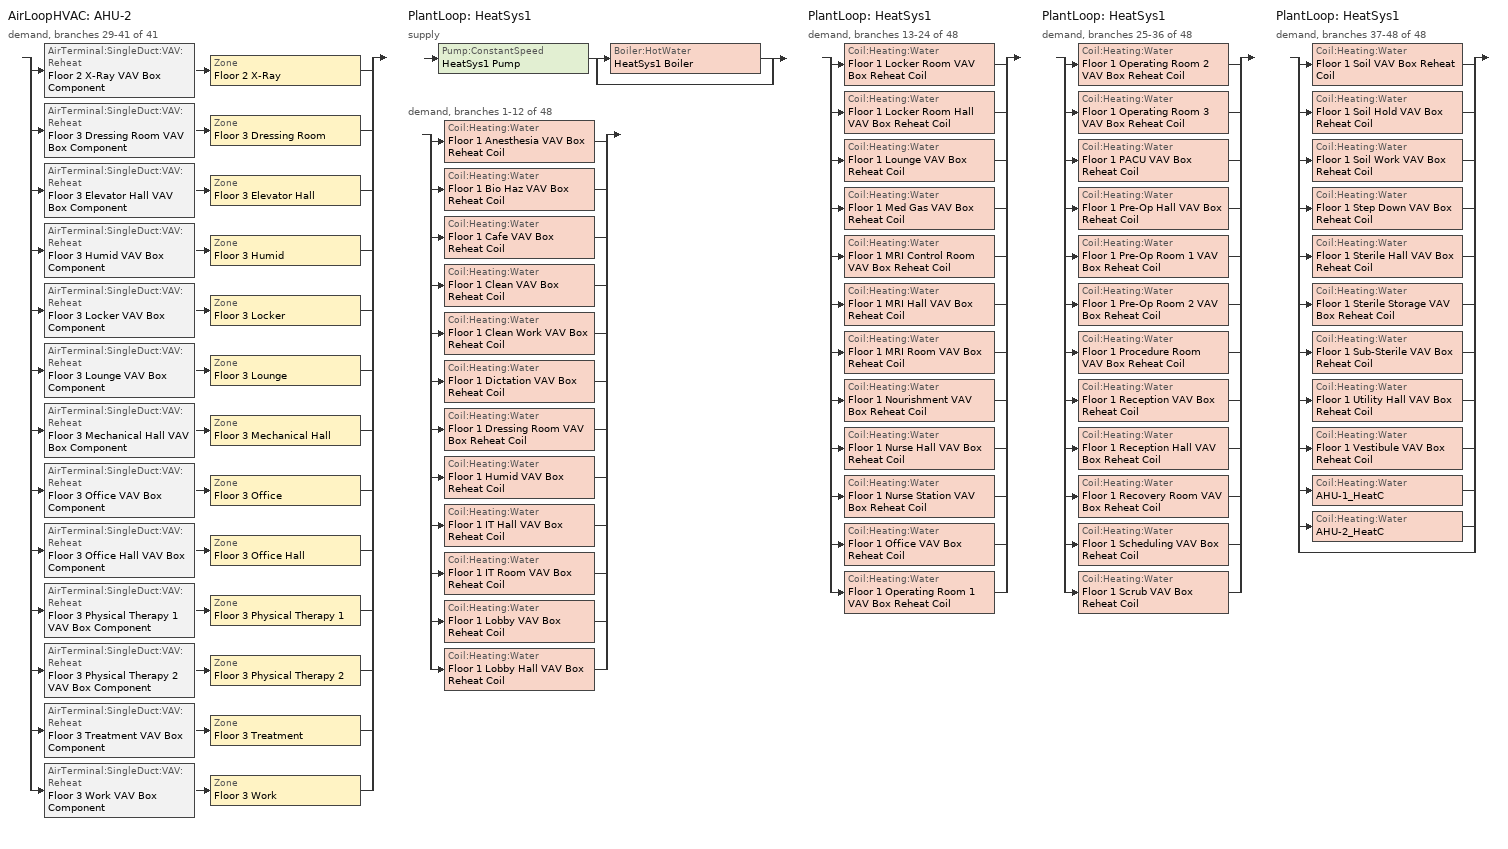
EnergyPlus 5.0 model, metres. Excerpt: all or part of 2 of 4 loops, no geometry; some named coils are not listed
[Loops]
AirLoopHVAC 'AHU-2'
 demand, branches 29-41 of 41: split
  | AirTerminal:SingleDuct:VAV:Reheat 'Floor 2 X-Ray VAV Box Component' > Zone 'Floor 2 X-Ray'
  | AirTerminal:SingleDuct:VAV:Reheat 'Floor 3 Dressing Room VAV Box Component' > Zone 'Floor 3 Dressing Room'
  | AirTerminal:SingleDuct:VAV:Reheat 'Floor 3 Elevator Hall VAV Box Component' > Zone 'Floor 3 Elevator Hall'
  | AirTerminal:SingleDuct:VAV:Reheat 'Floor 3 Humid VAV Box Component' > Zone 'Floor 3 Humid'
  | AirTerminal:SingleDuct:VAV:Reheat 'Floor 3 Locker VAV Box Component' > Zone 'Floor 3 Locker'
  | AirTerminal:SingleDuct:VAV:Reheat 'Floor 3 Lounge VAV Box Component' > Zone 'Floor 3 Lounge'
  | AirTerminal:SingleDuct:VAV:Reheat 'Floor 3 Mechanical Hall VAV Box Component' > Zone 'Floor 3 Mechanical Hall'
  | AirTerminal:SingleDuct:VAV:Reheat 'Floor 3 Office VAV Box Component' > Zone 'Floor 3 Office'
  | AirTerminal:SingleDuct:VAV:Reheat 'Floor 3 Office Hall VAV Box Component' > Zone 'Floor 3 Office Hall'
  | AirTerminal:SingleDuct:VAV:Reheat 'Floor 3 Physical Therapy 1 VAV Box Component' > Zone 'Floor 3 Physical Therapy 1'
  | AirTerminal:SingleDuct:VAV:Reheat 'Floor 3 Physical Therapy 2 VAV Box Component' > Zone 'Floor 3 Physical Therapy 2'
  | AirTerminal:SingleDuct:VAV:Reheat 'Floor 3 Treatment VAV Box Component' > Zone 'Floor 3 Treatment'
  | AirTerminal:SingleDuct:VAV:Reheat 'Floor 3 Work VAV Box Component' > Zone 'Floor 3 Work'
PlantLoop 'HeatSys1'
 supply: Pump:ConstantSpeed 'HeatSys1 Pump' > split
  | Boiler:HotWater 'HeatSys1 Boiler'
  | bypass
 demand, branches 1-12 of 48: split
  | Coil:Heating:Water 'Floor 1 Anesthesia VAV Box Reheat Coil'
  | Coil:Heating:Water 'Floor 1 Bio Haz VAV Box Reheat Coil'
  | Coil:Heating:Water 'Floor 1 Cafe VAV Box Reheat Coil'
  | Coil:Heating:Water 'Floor 1 Clean VAV Box Reheat Coil'
  | Coil:Heating:Water 'Floor 1 Clean Work VAV Box Reheat Coil'
  | Coil:Heating:Water 'Floor 1 Dictation VAV Box Reheat Coil'
  | Coil:Heating:Water 'Floor 1 Dressing Room VAV Box Reheat Coil'
  | Coil:Heating:Water 'Floor 1 Humid VAV Box Reheat Coil'
  | Coil:Heating:Water 'Floor 1 IT Hall VAV Box Reheat Coil'
  | Coil:Heating:Water 'Floor 1 IT Room VAV Box Reheat Coil'
  | Coil:Heating:Water 'Floor 1 Lobby VAV Box Reheat Coil'
  | Coil:Heating:Water 'Floor 1 Lobby Hall VAV Box Reheat Coil'
PlantLoop 'HeatSys1'
 demand, branches 13-24 of 48: split
  | Coil:Heating:Water 'Floor 1 Locker Room VAV Box Reheat Coil'
  | Coil:Heating:Water 'Floor 1 Locker Room Hall VAV Box Reheat Coil'
  | Coil:Heating:Water 'Floor 1 Lounge VAV Box Reheat Coil'
  | Coil:Heating:Water 'Floor 1 Med Gas VAV Box Reheat Coil'
  | Coil:Heating:Water 'Floor 1 MRI Control Room VAV Box Reheat Coil'
  | Coil:Heating:Water 'Floor 1 MRI Hall VAV Box Reheat Coil'
  | Coil:Heating:Water 'Floor 1 MRI Room VAV Box Reheat Coil'
  | Coil:Heating:Water 'Floor 1 Nourishment VAV Box Reheat Coil'
  | Coil:Heating:Water 'Floor 1 Nurse Hall VAV Box Reheat Coil'
  | Coil:Heating:Water 'Floor 1 Nurse Station VAV Box Reheat Coil'
  | Coil:Heating:Water 'Floor 1 Office VAV Box Reheat Coil'
  | Coil:Heating:Water 'Floor 1 Operating Room 1 VAV Box Reheat Coil'
PlantLoop 'HeatSys1'
 demand, branches 25-36 of 48: split
  | Coil:Heating:Water 'Floor 1 Operating Room 2 VAV Box Reheat Coil'
  | Coil:Heating:Water 'Floor 1 Operating Room 3 VAV Box Reheat Coil'
  | Coil:Heating:Water 'Floor 1 PACU VAV Box Reheat Coil'
  | Coil:Heating:Water 'Floor 1 Pre-Op Hall VAV Box Reheat Coil'
  | Coil:Heating:Water 'Floor 1 Pre-Op Room 1 VAV Box Reheat Coil'
  | Coil:Heating:Water 'Floor 1 Pre-Op Room 2 VAV Box Reheat Coil'
  | Coil:Heating:Water 'Floor 1 Procedure Room VAV Box Reheat Coil'
  | Coil:Heating:Water 'Floor 1 Reception VAV Box Reheat Coil'
  | Coil:Heating:Water 'Floor 1 Reception Hall VAV Box Reheat Coil'
  | Coil:Heating:Water 'Floor 1 Recovery Room VAV Box Reheat Coil'
  | Coil:Heating:Water 'Floor 1 Scheduling VAV Box Reheat Coil'
  | Coil:Heating:Water 'Floor 1 Scrub VAV Box Reheat Coil'
PlantLoop 'HeatSys1'
 demand, branches 37-48 of 48: split
  | Coil:Heating:Water 'Floor 1 Soil VAV Box Reheat Coil'
  | Coil:Heating:Water 'Floor 1 Soil Hold VAV Box Reheat Coil'
  | Coil:Heating:Water 'Floor 1 Soil Work VAV Box Reheat Coil'
  | Coil:Heating:Water 'Floor 1 Step Down VAV Box Reheat Coil'
  | Coil:Heating:Water 'Floor 1 Sterile Hall VAV Box Reheat Coil'
  | Coil:Heating:Water 'Floor 1 Sterile Storage VAV Box Reheat Coil'
  | Coil:Heating:Water 'Floor 1 Sub-Sterile VAV Box Reheat Coil'
  | Coil:Heating:Water 'Floor 1 Utility Hall VAV Box Reheat Coil'
  | Coil:Heating:Water 'Floor 1 Vestibule VAV Box Reheat Coil'
  | Coil:Heating:Water 'AHU-1_HeatC'
  | Coil:Heating:Water 'AHU-2_HeatC'
  | bypass
[Coil:Heating:Water] Availablility Schedule=ALWAYS_ON; U-Factor Times Area Value {W/K}=AUTOSIZE; Maximum Water Flow Rate {m3/s}=AUTOSIZE; Coil Peformance input method=UFactorTimesAreaAndDesignWaterFlowRate; Nominal Capacity=AUTOSIZE; Design Inlet Water Temperature=82.2; Design Inlet Air Temperature=16.6; Design Outlet Water Temperature=71.1; Design Outlet Air Temperature=32.2
Floor 1 Anesthesia VAV Box Reheat Coil; Floor 1 Bio Haz VAV Box Reheat Coil; Floor 1 Cafe VAV Box Reheat Coil; Floor 1 Clean VAV Box Reheat Coil; Floor 1 Clean Work VAV Box Reheat Coil; Floor 1 Dictation VAV Box Reheat Coil; Floor 1 Dressing Room VAV Box Reheat Coil; Floor 1 Humid VAV Box Reheat Coil; Floor 1 IT Hall VAV Box Reheat Coil; Floor 1 IT Room VAV Box Reheat Coil; Floor 1 Lobby Hall VAV Box Reheat Coil; Floor 1 Lobby VAV Box Reheat Coil; Floor 1 Locker Room Hall VAV Box Reheat Coil; Floor 1 Locker Room VAV Box Reheat Coil; Floor 1 Lounge VAV Box Reheat Coil; Floor 1 MRI Control Room VAV Box Reheat Coil; Floor 1 MRI Hall VAV Box Reheat Coil; Floor 1 MRI Room VAV Box Reheat Coil; Floor 1 Med Gas VAV Box Reheat Coil; Floor 1 Nourishment VAV Box Reheat Coil; Floor 1 Nurse Hall VAV Box Reheat Coil; Floor 1 Nurse Station VAV Box Reheat Coil; Floor 1 Office VAV Box Reheat Coil; Floor 1 Operating Room 1 VAV Box Reheat Coil; Floor 1 Operating Room 2 VAV Box Reheat Coil; Floor 1 Operating Room 3 VAV Box Reheat Coil; Floor 1 PACU VAV Box Reheat Coil; Floor 1 Pre-Op Hall VAV Box Reheat Coil; Floor 1 Pre-Op Room 1 VAV Box Reheat Coil; Floor 1 Pre-Op Room 2 VAV Box Reheat Coil; Floor 1 Procedure Room VAV Box Reheat Coil; Floor 1 Reception Hall VAV Box Reheat Coil; Floor 1 Reception VAV Box Reheat Coil; Floor 1 Recovery Room VAV Box Reheat Coil; Floor 1 Scheduling VAV Box Reheat Coil; Floor 1 Scrub VAV Box Reheat Coil; Floor 1 Soil Hold VAV Box Reheat Coil; Floor 1 Soil VAV Box Reheat Coil; Floor 1 Soil Work VAV Box Reheat Coil; Floor 1 Step Down VAV Box Reheat Coil; Floor 1 Sterile Hall VAV Box Reheat Coil; Floor 1 Sterile Storage VAV Box Reheat Coil; Floor 1 Sub-Sterile VAV Box Reheat Coil; Floor 1 Utility Hall VAV Box Reheat Coil; Floor 1 Vestibule VAV Box Reheat Coil
[Coil:Heating:Electric] Availability Schedule=ALWAYS_ON; Efficiency=1; Nominal Capacity {W}=AUTOSIZE
Floor 2 X-Ray VAV Box Reheat Coil; Floor 3 Dressing Room VAV Box Reheat Coil; Floor 3 Elevator Hall VAV Box Reheat Coil; Floor 3 Humid VAV Box Reheat Coil; Floor 3 Locker VAV Box Reheat Coil; Floor 3 Lounge VAV Box Reheat Coil; Floor 3 Mechanical Hall VAV Box Reheat Coil; Floor 3 Office Hall VAV Box Reheat Coil; Floor 3 Office VAV Box Reheat Coil; Floor 3 Physical Therapy 1 VAV Box Reheat Coil; Floor 3 Physical Therapy 2 VAV Box Reheat Coil; Floor 3 Treatment VAV Box Reheat Coil; Floor 3 Work VAV Box Reheat Coil
[AirTerminal:SingleDuct:VAV:Reheat] Availability Schedule=ALWAYS_ON; Maximum Air Flow Rate {m3/s}=AUTOSIZE; Zone Minimum Air Flow Input Method=Constant; Constant Minimum Air Flow Fraction=0.3; Maximum Hot Water or Steam Flow Rate {m3/s}=AUTOSIZE; Minimum Hot Water or Steam Flow Rate {m3/s}=0; Convergence Tolerance=0.001; Damper Heating Action=NORMAL
Name | Reheat Coil
Floor 2 X-Ray VAV Box Component | Floor 2 X-Ray VAV Box Reheat Coil
Floor 3 Dressing Room VAV Box Component | Floor 3 Dressing Room VAV Box Reheat Coil
Floor 3 Elevator Hall VAV Box Component | Floor 3 Elevator Hall VAV Box Reheat Coil
Floor 3 Humid VAV Box Component | Floor 3 Humid VAV Box Reheat Coil
Floor 3 Locker VAV Box Component | Floor 3 Locker VAV Box Reheat Coil
Floor 3 Lounge VAV Box Component | Floor 3 Lounge VAV Box Reheat Coil
Floor 3 Mechanical Hall VAV Box Component | Floor 3 Mechanical Hall VAV Box Reheat Coil
Floor 3 Office Hall VAV Box Component | Floor 3 Office Hall VAV Box Reheat Coil
Floor 3 Office VAV Box Component | Floor 3 Office VAV Box Reheat Coil
Floor 3 Physical Therapy 1 VAV Box Component | Floor 3 Physical Therapy 1 VAV Box Reheat Coil
Floor 3 Physical Therapy 2 VAV Box Component | Floor 3 Physical Therapy 2 VAV Box Reheat Coil
Floor 3 Treatment VAV Box Component | Floor 3 Treatment VAV Box Reheat Coil
Floor 3 Work VAV Box Component | Floor 3 Work VAV Box Reheat Coil
[Zone equipment]
Floor 2 X-Ray: Floor 2 X-Ray VAV Box Component
Floor 3 Dressing Room: Floor 3 Dressing Room VAV Box Component
Floor 3 Elevator Hall: Floor 3 Elevator Hall VAV Box Component
Floor 3 Humid: Floor 3 Humid VAV Box Component
Floor 3 Locker: Floor 3 Locker VAV Box Component
Floor 3 Lounge: Floor 3 Lounge VAV Box Component
Floor 3 Mechanical Hall: Floor 3 Mechanical Hall VAV Box Component
Floor 3 Office: Floor 3 Office VAV Box Component
Floor 3 Office Hall: Floor 3 Office Hall VAV Box Component
Floor 3 Physical Therapy 1: Floor 3 Physical Therapy 1 VAV Box Component
Floor 3 Physical Therapy 2: Floor 3 Physical Therapy 2 VAV Box Component
Floor 3 Treatment: Floor 3 Treatment VAV Box Component
Floor 3 Work: Floor 3 Work VAV Box Component
[Sizing:Zone] Zone Cooling Design Supply Air Temperature {C}=12.8; Zone Cooling Design Supply Air Humidity Ratio {kg-H20/kg-air}=0.0078; Zone Heating Design Supply Air Humidity Ratio {kg-H20/kg-air}=0.008; Cooling Design Air Flow Method {Flow/Zone | DesignDay | DesignDayWithLimit}=DesignDayWithLimit; Heating Design Air Flow Method {Flow/Zone | DesignDay}=DesignDay
Name | Zone Heating Design Supply Air Temperature {C} | Outdoor Air Method | Outside Air Flow per Zone Floor Area {(m3/s)/m2} | Cooling Minimum Air Flow | Outside Air Flow per Person {(m3/s)/person}
Floor 2 X-Ray | 40 | Flow/Area | 0.001524 | 0.424753
Floor 3 Dressing Room; Floor 3 Humid | 40 | Flow/Person |  |  | 0.01
Floor 3 Elevator Hall; Floor 3 Mechanical Hall; Floor 3 Office Hall | 40 | Flow/Area | 0.000254
Floor 3 Locker; Floor 3 Lounge | 40 | Flow/Person |  |  | 0.007079
Floor 3 Office; Floor 3 Work | 50 | Flow/Person |  |  | 0.01
Floor 3 Physical Therapy 1 | 40 | Flow/Person |  | 0.613532 | 0.007079
Floor 3 Physical Therapy 2 | 40 | Flow/Person |  | 0.279393 | 0.007079
Floor 3 Treatment | 40 | Flow/Area | 0.001524 | 0.224647
[ZoneControl:Thermostat] Control Type Schedule=Dual Zone Control Type Sched; Control 1=Typical DualSPSched
Name | Zone
Floor 2 X-Ray Thermostat | Floor 2 X-Ray
Floor 3 Dressing Room Thermostat | Floor 3 Dressing Room
Floor 3 Elevator Hall Thermostat | Floor 3 Elevator Hall
Floor 3 Humid Thermostat | Floor 3 Humid
Floor 3 Locker Thermostat | Floor 3 Locker
Floor 3 Lounge Thermostat | Floor 3 Lounge
Floor 3 Mechanical Hall Thermostat | Floor 3 Mechanical Hall
Floor 3 Office Hall Thermostat | Floor 3 Office Hall
Floor 3 Office Thermostat | Floor 3 Office
Floor 3 Physical Therapy 1 Thermostat | Floor 3 Physical Therapy 1
Floor 3 Physical Therapy 2 Thermostat | Floor 3 Physical Therapy 2
Floor 3 Treatment Thermostat | Floor 3 Treatment
Floor 3 Work Thermostat | Floor 3 Work
[ThermostatSetpoint:DualSetpoint]
Typical DualSPSched: Heating Setpoint Temperature Schedule=HTGSETP_SCH; Cooling Setpoint Temperature Schedule=CLGSETP_SCH
[SetpointManager:Scheduled]
HeatSys1 Loop Setpoint Manager: Control Variable {TEMP}=Temperature; Schedule=HeatSys1 Loop Setpoint Sched; Setpoint Node=HeatSys1 Supply Outlet Node
[Boiler:HotWater]
HeatSys1 Boiler: Fuel Type=NATURALGAS; Nominal Capacity {W}=AUTOSIZE; Nominal Thermal Efficiency=0.75; Normalized Boiler Efficiency Curve=HeatSys1 Boiler Non-Condensing Boiler Curve; Design Water Outlet Temperature {C}=82.2; Design Water Flow Rate {m3/s}=AUTOSIZE; Minimum Part Load Ratio=0; Maximum Part Load Ratio=1.2; Optimum Part Load Ratio=1; Water Outlet Upper Temperature Limit {C}=95; Boiler Flow Mode=VariableFlow; Parasitic Electric Load=0; Sizing Factor=0.3
[Pump:ConstantSpeed]
HeatSys1 Pump: Rated Flow Rate {m3/s}=AUTOSIZE; Rated Pump Head {Pa} [179352 Pa = 60 ft]=179352; Rated Power Consumption {W}=AUTOSIZE; Motor Efficiency=0.9; Fraction of Motor Inefficiencies to Fluid Stream=0; Pump Control Type {Continuous | Intermittent}=Intermittent
[PlantEquipmentList]
HeatSys1 Equipment List: HeatSys1 Boiler
[Sizing:Plant]
HeatSys1: Loop Type {COOLING | HEATING}=Heating; Design Loop Exit Temperature {C}=82.2; Design Loop Temperature Difference {C}=11.1
[PlantEquipmentOperationSchemes]
HeatSys1 Loop Operation Scheme List: Control Scheme 1 Object Type {*******}=PlantEquipmentOperation:HeatingLoad; Control Scheme 1=HeatSys1 Operation Scheme; Control Scheme 1 Schedule=PlantOnSched
[PlantEquipmentOperation:HeatingLoad]
HeatSys1 Operation Scheme: Load Range 1 Lower Limit {W}=0; Load Range 1 Upper Limit {W}=1000000000000000; Priority Control 1 Equipment List=HeatSys1 Equipment List
[PlantLoop]
HeatSys1: Fluid Type {WATER}=Water; Loop Equipment Operation Scheme=HeatSys1 Loop Operation Scheme List; Maximum Loop Temperature {C}=100; Minimum Loop Temperature {C}=10; Maximum Loop Flow Rate {m3/s}=AUTOSIZE; Minimum Loop Flow Rate {m3/s}=0; Loop Volume {m3}=AUTOSIZE; Load Distribution Scheme {OPTIMAL | SEQUENTIAL}=Optimal
[Schedule:Compact]
ALWAYS_ON: Through: 12/31, For: AllDays, Until: 24:00, 1
CLGSETP_SCH: Temperature, Through: 12/31, For: Weekdays SummerDesignDay, Until: 05:00, 25, Until: 18:00, 22.2, Until: 24:00, 25, For: Saturdays WinterDesignDay, Until: 07:00, 25, Until: 15:00, 22.2, Until: 24:00, 25, For: AllOtherDays, Until: 24:00, 25
HTGSETP_SCH: Temperature, Through: 12/31, For: Weekdays SummerDesignDay, Until: 05:00, 18.3, Until: 18:00, 21.1, Until: 24:00, 18.3, For: Saturdays WinterDesignDay, Until: 07:00, 18.3, Until: 15:00, 21.1, Until: 24:00, 18.3, For: AllOtherDays, Until: 24:00, 18.3
Dual Zone Control Type Sched: Control Type, Through: 12/31, For: AllDays, Until: 24:00, 4
PlantOnSched: On/Off, Through: 12/31, For: AllDays, Until: 24:00, 1
HeatSys1 Loop Setpoint Sched: Through: 12/31, For: AllDays, Until: 24:00, 82.2
[Curve:Cubic]
HeatSys1 Boiler Non-Condensing Boiler Curve: Coefficient1 Const=0.626428; Coefficient2 x=0.645644; Coefficient3 x**2=-0.777207; Coefficient4 x**3=0.313807; Minimum Value of x=0.1; Maximum Value of x=1
